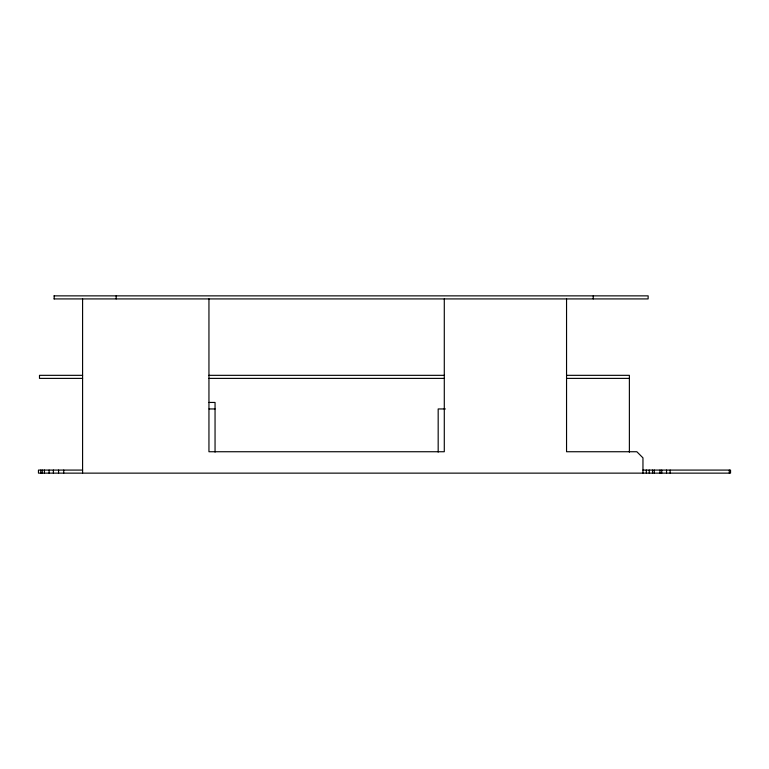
<?xml version="1.0" encoding="UTF-8"?>
<svg xmlns="http://www.w3.org/2000/svg" width="769" height="769" viewBox="0 0 769 769"><rect width="100%" height="100%" fill="white"/><g stroke="black" fill="none" stroke-linecap="round" stroke-linejoin="round"><path stroke-width="1.15" d="M54.022 295.863L648.161 295.863L648.113 298.92L54.022 298.92M82.591 375.33L39.488 375.33L39.488 378.386L82.591 378.386M208.947 375.33L444.29 375.33M566.551 375.33L629.378 375.33L629.378 452.22M208.947 378.386L444.29 378.386M566.551 378.386L629.378 378.386M209.062 402.447L215.051 402.447L215.051 452.105M209.062 408.954L215.051 408.954M445.366 408.954L438.176 408.954L438.176 452.105M82.619 470.08L38.45 470.08L38.45 473.137L730.55 473.137L730.55 470.08L642.942 470.08M729.3 470.08L729.3 473.137M670.145 470.08L670.145 473.137M666.54 470.08L666.54 473.137M661.744 470.08L661.744 473.137M659.975 470.08L659.975 473.137M654.313 470.08L654.313 473.137M652.545 470.08L652.545 473.137M649.257 470.08L649.257 473.137M646.345 470.08L646.345 473.137M642.961 473.137L642.961 457.853L636.847 451.739L566.551 451.739L566.551 298.92M593.235 295.863L593.235 298.92M444.29 298.92L444.29 451.739L208.947 451.739L208.947 298.92M116.177 295.863L116.177 298.92M82.591 298.92L82.591 473.137M63.721 470.08L63.721 473.137M58.559 470.08L58.559 473.137M54.176 295.863L54.176 298.92M53.388 470.08L53.388 473.137M49.101 470.08L49.101 473.137M44.448 470.08L44.448 473.137M42.257 470.08L42.257 473.137M40.767 470.08L40.767 473.137"/></g></svg>
